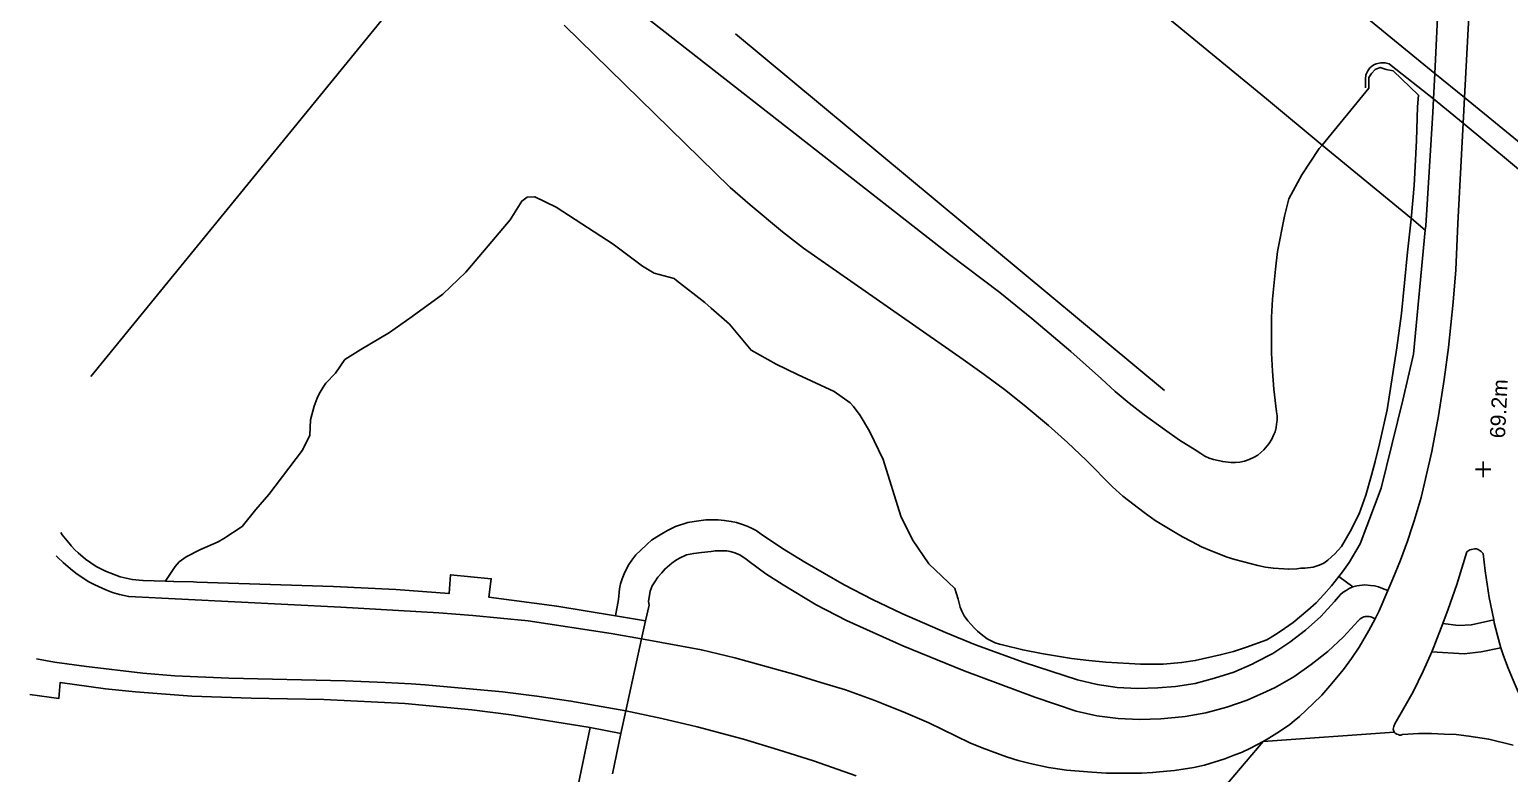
# Model space of a CAD drawing. Header units: millimetres. Extents: x 111502 to 977541, y 8702 to 1044108.
# Drawn here: x 973880.6 to 974026.4, y 477204.1 to 477277.4 of the extents above; entities that cross this region are included whole.
import ezdxf

# ---------------------------------------------------------------- set-up
doc = ezdxf.new("R2010")
doc.units = ezdxf.units.MM
doc.header["$LTSCALE"] = 0.25
doc.layers.add('X HVSS Site Background', color=8, linetype='Continuous')
doc.styles.add('OS Master Map$1$Standard', font='txt')

# ---------------------------------------------------------------- blocks, each defined once
blk = doc.blocks.new('OS Master Map$1$OSS15')
at = {"color": 8, "true_color": 0x707070, "const_width": 0.174, "flags": 128}
for points in [[(-0.775, 0), (0.775, 0)], [(0, -0.775), (0, 0.775)]]:
    blk.add_lwpolyline(points, dxfattribs=at)
blk = doc.blocks.new('OS MAP')
at = {"layer": 'X HVSS Site Background', "flags": 128}
for points in [[(487691.41, 241904.15), (487800.85, 241814.5)], [(487688.82, 241890.65), (487689.55, 241890.05), (487689.55, 241890.05), (487710.75, 241872.6), (487710.75, 241872.6), (487746.95, 241843), (487746.95, 241843), (487765.9, 241827.1), (487765.9, 241827.1), (487784.25, 241812), (487784.25, 241812), (487789.75, 241807.45), (487789.75, 241807.45), (487798.55, 241800.2), (487798.55, 241800.2), (487799.9, 241799.05)], [(487799.25, 241812.35), (487796.75, 241814.75), (487796.75, 241814.75), (487796.05, 241814.9), (487796.05, 241814.9), (487795.45, 241815.1), (487795.45, 241815.1), (487794.95, 241814.9), (487794.95, 241814.9), (487794.6, 241814.5), (487794.6, 241814.5), (487794.35, 241814.1), (487794.35, 241814.1), (487794.35, 241813.05), (487794.35, 241813.05), (487789.75, 241807.45), (487789.75, 241807.45), (487789.45, 241807.1), (487789.45, 241807.1), (487787.75, 241804.5), (487787.75, 241804.5), (487786.45, 241802.15), (487786.45, 241802.15), (487786.05, 241800.45), (487786.05, 241800.45), (487785.35, 241796.95), (487785.35, 241796.95), (487785.15, 241795.2), (487785.15, 241795.2), (487784.85, 241792.25), (487784.85, 241792.25), (487784.75, 241790.5), (487784.75, 241790.5), (487784.75, 241786.95), (487784.75, 241786.95), (487784.85, 241785.15), (487784.85, 241785.15), (487785, 241783.4), (487785, 241783.4), (487785.25, 241781.15), (487785.25, 241781.15), (487785.3, 241780.75), (487785.3, 241780.75), (487785.3, 241780.35), (487785.3, 241780.35), (487785.25, 241779.95), (487785.25, 241779.95), (487785.2, 241779.6), (487785.2, 241779.6), (487785.1, 241779.2), (487785.1, 241779.2), (487784.95, 241778.85), (487784.95, 241778.85), (487784.8, 241778.45), (487784.8, 241778.45), (487784.5, 241778), (487784.5, 241778), (487784, 241777.4), (487784, 241777.4), (487783.4, 241776.9), (487783.4, 241776.9), (487783.05, 241776.7), (487783.05, 241776.7), (487782.55, 241776.45), (487782.55, 241776.45), (487782.1, 241776.3), (487782.1, 241776.3), (487781.65, 241776.2), (487781.65, 241776.2), (487781.2, 241776.15), (487781.2, 241776.15), (487780.75, 241776.15), (487780.75, 241776.15), (487779.95, 241776.25), (487779.95, 241776.25), (487779.05, 241776.45), (487779.05, 241776.45), (487778.6, 241776.6), (487778.6, 241776.6), (487778.2, 241776.8), (487778.2, 241776.8), (487777.8, 241777.05), (487777.8, 241777.05), (487777.25, 241777.4), (487777.25, 241777.4), (487775.7, 241778.35), (487775.7, 241778.35), (487774.2, 241779.4), (487774.2, 241779.4), (487772.2, 241780.85), (487772.2, 241780.85), (487770.75, 241782), (487770.75, 241782), (487769.35, 241783.15), (487769.35, 241783.15), (487768, 241784.4), (487768, 241784.4), (487765, 241787.1), (487765, 241787.1), (487761.15, 241790.35), (487761.15, 241790.35), (487758, 241792.9), (487758, 241792.9), (487753.05, 241796.65), (487753.05, 241796.65), (487713.15, 241827.9)], [(487799.25, 241812.35), (487799.15, 241811.2), (487799.15, 241811.2), (487799.05, 241807.9), (487799.05, 241807.9), (487798.8, 241803.45), (487798.8, 241803.45), (487798.5, 241800.15), (487798.5, 241800.15), (487798.15, 241796.9), (487798.15, 241796.9), (487797.55, 241790.85), (487797.55, 241790.85), (487797.1, 241787.45), (487797.1, 241787.45), (487796.15, 241781.35), (487796.15, 241781.35), (487795.4, 241778), (487795.4, 241778), (487794.95, 241776.25), (487794.95, 241776.25), (487794.6, 241774.9), (487794.6, 241774.9), (487794.05, 241772.95), (487794.05, 241772.95), (487793.4, 241771.1), (487793.4, 241771.1), (487792.5, 241769.35), (487792.5, 241769.35), (487791.65, 241767.9), (487791.65, 241767.9), (487791, 241767.15), (487791, 241767.15), (487790.3, 241766.55), (487790.3, 241766.55), (487789.9, 241766.25), (487789.9, 241766.25), (487789.45, 241766.05), (487789.45, 241766.05), (487788.85, 241765.85), (487788.85, 241765.85), (487788.05, 241765.75), (487788.05, 241765.75), (487787.65, 241765.75), (487787.65, 241765.75), (487787.25, 241765.7), (487787.25, 241765.7), (487786.45, 241765.65), (487786.45, 241765.65), (487784.95, 241765.75), (487784.95, 241765.75), (487784.15, 241765.85), (487784.15, 241765.85), (487783.4, 241766), (487783.4, 241766), (487781.15, 241766.6), (487781.15, 241766.6), (487780.4, 241766.85), (487780.4, 241766.85), (487778.8, 241767.45), (487778.8, 241767.45), (487777.85, 241767.85), (487777.85, 241767.85), (487776.95, 241768.35), (487776.95, 241768.35), (487776, 241768.85), (487776, 241768.85), (487775.1, 241769.35), (487775.1, 241769.35), (487773.3, 241770.45), (487773.3, 241770.45), (487772.2, 241771.25), (487772.2, 241771.25), (487770.1, 241772.85), (487770.1, 241772.85), (487769.1, 241773.75), (487769.1, 241773.75), (487766.5, 241776.4), (487766.5, 241776.4), (487764.65, 241778.15), (487764.65, 241778.15), (487762.8, 241779.8), (487762.8, 241779.8), (487760.4, 241781.8), (487760.4, 241781.8), (487758.45, 241783.35), (487758.45, 241783.35), (487756.45, 241784.85), (487756.45, 241784.85), (487754.4, 241786.3), (487754.4, 241786.3), (487738.65, 241797.3), (487738.65, 241797.3), (487736.6, 241798.9), (487736.6, 241798.9), (487733.4, 241801.55), (487733.4, 241801.55), (487731.45, 241803.25), (487731.45, 241803.25), (487715.1, 241819.25)], [(487803.62, 241809.59), (487803.76, 241812.12), (487803.76, 241812.12), (487804.72, 241829.98), (487804.72, 241829.98), (487804.79, 241831.22), (487804.79, 241831.22), (487804.93, 241833.92), (487804.93, 241833.92), (487805, 241835.24), (487805, 241835.24), (487805.15, 241838.05), (487805.15, 241838.05), (487805.84, 241852.93), (487805.84, 241852.93), (487805.96, 241855.43)], [(487668.46, 241784.63), (487706.55, 241831.35), (487706.55, 241831.35), (487696.02, 241840), (487696.02, 241840), (487697.82, 241842.23), (487697.82, 241842.23), (487695.88, 241843.76)], [(487801.7, 241832.4), (487800.85, 241814.5)], [(487731.95, 241818.4), (487774.2, 241783.25)], [(487794, 241813.1), (487794, 241813.95), (487794, 241813.95), (487794.05, 241814.35), (487794.05, 241814.35), (487794.25, 241814.75), (487794.25, 241814.75), (487794.45, 241815.05), (487794.45, 241815.05), (487794.6, 241815.2), (487794.6, 241815.2), (487794.85, 241815.35), (487794.85, 241815.35), (487795.05, 241815.45), (487795.05, 241815.45), (487795.35, 241815.5), (487795.35, 241815.5), (487795.55, 241815.55), (487795.55, 241815.55), (487795.95, 241815.55), (487795.95, 241815.55), (487796.35, 241815.45), (487796.35, 241815.45), (487796.55, 241815.3), (487796.55, 241815.3), (487800.7, 241812)], [(487800.85, 241814.5), (487800.7, 241812)], [(487800.85, 241814.5), (487803.76, 241812.12), (487803.76, 241812.12), (487810.94, 241806.25), (487810.94, 241806.25), (487813.7, 241804)], [(487799.9, 241799.05), (487799.95, 241799.5), (487799.95, 241799.5), (487800.65, 241810.65), (487800.65, 241810.65), (487800.7, 241812)], [(487800.7, 241812), (487803.62, 241809.59)], [(487796.2, 241763.55), (487796.7, 241764.7), (487796.7, 241764.7), (487797.45, 241766.55), (487797.45, 241766.55), (487798.15, 241768.4), (487798.15, 241768.4), (487798.61, 241769.81), (487798.61, 241769.81), (487798.8, 241770.4), (487798.8, 241770.4), (487799.5, 241772.7), (487799.5, 241772.7), (487800.55, 241777.25), (487800.55, 241777.25), (487801.2, 241780.75), (487801.2, 241780.75), (487801.75, 241784.35), (487801.75, 241784.35), (487802.2, 241787.5), (487802.2, 241787.5), (487802.65, 241791.95), (487802.65, 241791.95), (487802.9, 241795.15), (487802.9, 241795.15), (487803.1, 241799.7), (487803.1, 241799.7), (487803.62, 241809.59)], [(487803.62, 241809.59), (487810.83, 241803.64)], [(487675.82, 241764.48), (487675.91, 241764.62), (487675.91, 241764.62), (487676.76, 241765.93), (487676.76, 241765.93), (487677.17, 241766.36), (487677.17, 241766.36), (487677.87, 241766.87), (487677.87, 241766.87), (487679.21, 241767.55), (487679.21, 241767.55), (487681, 241768.35), (487681, 241768.35), (487681.57, 241768.66), (487681.57, 241768.66), (487683.36, 241769.86), (487683.36, 241769.86), (487684.73, 241771.52), (487684.73, 241771.52), (487685.98, 241773), (487685.98, 241773), (487689.32, 241777.39), (487689.32, 241777.39), (487690.05, 241778.86), (487690.05, 241778.86), (487690.09, 241780.38), (487690.09, 241780.38), (487690.47, 241781.72), (487690.47, 241781.72), (487690.75, 241782.49), (487690.75, 241782.49), (487690.94, 241782.92), (487690.94, 241782.92), (487691.34, 241783.6), (487691.34, 241783.6), (487691.62, 241783.99), (487691.62, 241783.99), (487692.56, 241784.96), (487692.56, 241784.96), (487693.49, 241786.3), (487693.49, 241786.3), (487695.06, 241787.3), (487695.06, 241787.3), (487697.89, 241788.99), (487697.89, 241788.99), (487700.1, 241790.55), (487700.1, 241790.55), (487703.14, 241792.76), (487703.14, 241792.76), (487705.39, 241794.92), (487705.39, 241794.92), (487707.6, 241797.5), (487707.6, 241797.5), (487709.77, 241800.07), (487709.77, 241800.07), (487710.9, 241801.93), (487710.9, 241801.93), (487711.45, 241802.3), (487711.45, 241802.3), (487712.18, 241802.35), (487712.18, 241802.35), (487714.3, 241801.34), (487714.3, 241801.34), (487719.9, 241797.68), (487719.9, 241797.68), (487722.79, 241795.5), (487722.79, 241795.5), (487723.94, 241794.82), (487723.94, 241794.82), (487725.92, 241794.28), (487725.92, 241794.28), (487726.14, 241794.11), (487726.14, 241794.11), (487728.94, 241791.93), (487728.94, 241791.93), (487729.57, 241791.37), (487729.57, 241791.37), (487731.36, 241789.79), (487731.36, 241789.79), (487733.5, 241787.24), (487733.5, 241787.24), (487735.97, 241785.86), (487735.97, 241785.86), (487738.06, 241784.85), (487738.06, 241784.85), (487741.68, 241783.17), (487741.68, 241783.17), (487743.26, 241782.03), (487743.26, 241782.03), (487743.6, 241781.68), (487743.6, 241781.68), (487744.24, 241780.8), (487744.24, 241780.8), (487745.15, 241779.24), (487745.15, 241779.24), (487746.51, 241776.45), (487746.51, 241776.45), (487748.26, 241770.86), (487748.26, 241770.86), (487749.4, 241768.55), (487749.4, 241768.55), (487750.99, 241766.19), (487750.99, 241766.19), (487753.58, 241763.75), (487753.58, 241763.75), (487753.9, 241762.7), (487753.9, 241762.7), (487754.1, 241761.9), (487754.1, 241761.9), (487754.25, 241761.5), (487754.25, 241761.5), (487754.5, 241761.05), (487754.5, 241761.05), (487754.85, 241760.55), (487754.85, 241760.55), (487755.5, 241759.85), (487755.5, 241759.85), (487755.8, 241759.55), (487755.8, 241759.55), (487756.15, 241759.25), (487756.15, 241759.25), (487756.75, 241758.8), (487756.75, 241758.8), (487757.55, 241758.4), (487757.55, 241758.4), (487757.95, 241758.25), (487757.95, 241758.25), (487758.4, 241758.15), (487758.4, 241758.15), (487760.25, 241757.7), (487760.25, 241757.7), (487762.1, 241757.35), (487762.1, 241757.35), (487765.05, 241756.85), (487765.05, 241756.85), (487766.75, 241756.65), (487766.75, 241756.65), (487768.45, 241756.5), (487768.45, 241756.5), (487770.75, 241756.35), (487770.75, 241756.35), (487771.85, 241756.3), (487771.85, 241756.3), (487774.1, 241756.3), (487774.1, 241756.3), (487775.9, 241756.45), (487775.9, 241756.45), (487777.25, 241756.65), (487777.25, 241756.65), (487779.7, 241757.2), (487779.7, 241757.2), (487781, 241757.55), (487781, 241757.55), (487782.3, 241757.95), (487782.3, 241757.95), (487784.3, 241758.7), (487784.3, 241758.7), (487785.2, 241759.25), (487785.2, 241759.25), (487786.05, 241759.8), (487786.05, 241759.8), (487786.9, 241760.4), (487786.9, 241760.4), (487788.35, 241761.6), (487788.35, 241761.6), (487789.15, 241762.35), (487789.15, 241762.35), (487789.9, 241763.15), (487789.9, 241763.15), (487790.65, 241764), (487790.65, 241764), (487791.39, 241764.94)], [(487791.39, 241764.94), (487791.75, 241765.4), (487791.75, 241765.4), (487792.4, 241766.3), (487792.4, 241766.3), (487793.5, 241768.15), (487793.5, 241768.15), (487795.55, 241773.65), (487795.55, 241773.65), (487797.7, 241782.3), (487797.7, 241782.3), (487798.75, 241786.85), (487798.75, 241786.85), (487799.9, 241799.05)], [(487792.75, 241763.9), (487792.4, 241763.75), (487792.4, 241763.75), (487792.1, 241763.55), (487792.1, 241763.55), (487791.8, 241763.4), (487791.8, 241763.4), (487791.55, 241763.15), (487791.55, 241763.15), (487790.95, 241762.45), (487790.95, 241762.45), (487789.6, 241761), (487789.6, 241761), (487788.1, 241759.65), (487788.1, 241759.65), (487786.55, 241758.45), (487786.55, 241758.45), (487784.9, 241757.35), (487784.9, 241757.35), (487783.15, 241756.45), (487783.15, 241756.45), (487782.85, 241756.3), (487782.85, 241756.3), (487781.05, 241755.5), (487781.05, 241755.5), (487779.15, 241754.9), (487779.15, 241754.9), (487777.25, 241754.4), (487777.25, 241754.4), (487775.3, 241754.1), (487775.3, 241754.1), (487773.55, 241753.95), (487773.55, 241753.95), (487771.55, 241753.9), (487771.55, 241753.9), (487769.55, 241754), (487769.55, 241754), (487767.6, 241754.3), (487767.6, 241754.3), (487765.65, 241754.75), (487765.65, 241754.75), (487760.4, 241756.45), (487760.4, 241756.45), (487755.6, 241758.2), (487755.6, 241758.2), (487752.65, 241759.4), (487752.65, 241759.4), (487748.35, 241761.3), (487748.35, 241761.3), (487745.45, 241762.65), (487745.45, 241762.65), (487742.65, 241764.1), (487742.65, 241764.1), (487738.8, 241766.35), (487738.8, 241766.35), (487736.6, 241767.7), (487736.6, 241767.7), (487734.5, 241769.1), (487734.5, 241769.1), (487734, 241769.45), (487734, 241769.45), (487733.55, 241769.7), (487733.55, 241769.7), (487733.1, 241769.9), (487733.1, 241769.9), (487732.55, 241770.1), (487732.55, 241770.1), (487732.05, 241770.25), (487732.05, 241770.25), (487731.55, 241770.35), (487731.55, 241770.35), (487730.85, 241770.45), (487730.85, 241770.45), (487730.25, 241770.5), (487730.25, 241770.5), (487729.05, 241770.5), (487729.05, 241770.5), (487727.9, 241770.35), (487727.9, 241770.35), (487727.25, 241770.25), (487727.25, 241770.25), (487726.05, 241769.85), (487726.05, 241769.85), (487725.25, 241769.45), (487725.25, 241769.45), (487724.7, 241769.15), (487724.7, 241769.15), (487724.2, 241768.85), (487724.2, 241768.85), (487723.7, 241768.5), (487723.7, 241768.5), (487723.25, 241768.1), (487723.25, 241768.1), (487722.6, 241767.5), (487722.6, 241767.5), (487722.15, 241767.05), (487722.15, 241767.05), (487721.75, 241766.55), (487721.75, 241766.55), (487721.4, 241766), (487721.4, 241766), (487721, 241765.2), (487721, 241765.2), (487720.8, 241764.7), (487720.8, 241764.7), (487720.65, 241764.2), (487720.65, 241764.2), (487720.55, 241763.7), (487720.55, 241763.7), (487720.45, 241762.65), (487720.45, 241762.65), (487720.15, 241761.05)], [(487675.82, 241764.48), (487673.6, 241764.55), (487673.6, 241764.55), (487672.55, 241764.65), (487672.55, 241764.65), (487671.35, 241764.9), (487671.35, 241764.9), (487669.9, 241765.44), (487669.9, 241765.44), (487669, 241765.9), (487669, 241765.9), (487667.95, 241766.65), (487667.95, 241766.65), (487667.2, 241767.27), (487667.2, 241767.27), (487666.9, 241767.55), (487666.9, 241767.55), (487666.53, 241767.96), (487666.53, 241767.96), (487666.45, 241768.05), (487666.45, 241768.05), (487665.65, 241769.05), (487665.65, 241769.05), (487665.51, 241769.27)], [(487665.06, 241766.96), (487665.2, 241766.8), (487665.2, 241766.8), (487665.75, 241766.3), (487665.75, 241766.3), (487666.45, 241765.7), (487666.45, 241765.7), (487667, 241765.25), (487667, 241765.25), (487668.2, 241764.45), (487668.2, 241764.45), (487668.85, 241764.1), (487668.85, 241764.1), (487669.95, 241763.6), (487669.95, 241763.6), (487670.6, 241763.35), (487670.6, 241763.35), (487671.3, 241763.15), (487671.3, 241763.15), (487672.2, 241762.95), (487672.2, 241762.95), (487693.1, 241761.9), (487693.1, 241761.9), (487702.75, 241761.35), (487702.75, 241761.35), (487706.1, 241761.1), (487706.1, 241761.1), (487711.55, 241760.55), (487711.55, 241760.55), (487719.7, 241759.3), (487719.7, 241759.3), (487722.7, 241758.8)], [(487794.95, 241760.75), (487794.7, 241760.9), (487794.7, 241760.9), (487794.55, 241760.95), (487794.55, 241760.95), (487794.35, 241761), (487794.35, 241761), (487794, 241761), (487794, 241761), (487793.85, 241760.95), (487793.85, 241760.95), (487793.65, 241760.85), (487793.65, 241760.85), (487793.5, 241760.75), (487793.5, 241760.75), (487793.3, 241760.55), (487793.3, 241760.55), (487791.85, 241759), (487791.85, 241759), (487790.3, 241757.55), (487790.3, 241757.55), (487788.65, 241756.25), (487788.65, 241756.25), (487786.95, 241755.05), (487786.95, 241755.05), (487785.1, 241754), (487785.1, 241754), (487784.25, 241753.6), (487784.25, 241753.6), (487782.35, 241752.75), (487782.35, 241752.75), (487780.35, 241752.05), (487780.35, 241752.05), (487778.3, 241751.5), (487778.3, 241751.5), (487776.25, 241751.15), (487776.25, 241751.15), (487775.95, 241751.1), (487775.95, 241751.1), (487773.85, 241750.9), (487773.85, 241750.9), (487771.75, 241750.85), (487771.75, 241750.85), (487769.65, 241750.95), (487769.65, 241750.95), (487767.55, 241751.2), (487767.55, 241751.2), (487765.5, 241751.65), (487765.5, 241751.65), (487761.45, 241753.05), (487761.45, 241753.05), (487754.5, 241755.65), (487754.5, 241755.65), (487748.45, 241758.1), (487748.45, 241758.1), (487742.9, 241760.6), (487742.9, 241760.6), (487739.9, 241762.15), (487739.9, 241762.15), (487736.65, 241764.1), (487736.65, 241764.1), (487734.95, 241765.2), (487734.95, 241765.2), (487733.3, 241766.4), (487733.3, 241766.4), (487733, 241766.65), (487733, 241766.65), (487732.4, 241767.05), (487732.4, 241767.05), (487731.8, 241767.3), (487731.8, 241767.3), (487731.45, 241767.4), (487731.45, 241767.4), (487731.1, 241767.45), (487731.1, 241767.45), (487729.95, 241767.45), (487729.95, 241767.45), (487729.55, 241767.4), (487729.55, 241767.4), (487728.6, 241767.3), (487728.6, 241767.3), (487727.85, 241767.2), (487727.85, 241767.2), (487727.15, 241767.05), (487727.15, 241767.05), (487726.45, 241766.75), (487726.45, 241766.75), (487726.05, 241766.5), (487726.05, 241766.5), (487725.7, 241766.25), (487725.7, 241766.25), (487725, 241765.65), (487725, 241765.65), (487724.7, 241765.3), (487724.7, 241765.3), (487724.3, 241764.85), (487724.3, 241764.85), (487724, 241764.4), (487724, 241764.4), (487723.75, 241764), (487723.75, 241764), (487723.55, 241763.5), (487723.55, 241763.5), (487723.4, 241762.45), (487723.4, 241762.45), (487723.45, 241762.1), (487723.45, 241762.1), (487723.1, 241760.57)], [(487801.62, 241760.3), (487802.15, 241761.7), (487802.15, 241761.7), (487803, 241764.15), (487803, 241764.15), (487804, 241767.35), (487804, 241767.35), (487804.3, 241767.55), (487804.3, 241767.55), (487804.45, 241767.6), (487804.45, 241767.6), (487804.75, 241767.65), (487804.75, 241767.65), (487804.95, 241767.65), (487804.95, 241767.65), (487805.1, 241767.6), (487805.1, 241767.6), (487805.4, 241767.4), (487805.4, 241767.4), (487805.6, 241767.2), (487805.6, 241767.2), (487805.8, 241765.5), (487805.8, 241765.5), (487806.2, 241762.85), (487806.2, 241762.85), (487806.64, 241760.65)], [(487720.15, 241761.05), (487714.35, 241762), (487714.35, 241762), (487707.65, 241762.9), (487707.65, 241762.9), (487707.9, 241764.7), (487707.9, 241764.7), (487703.9, 241765.1), (487703.9, 241765.1), (487703.75, 241763.25), (487703.75, 241763.25), (487698.5, 241763.65), (487698.5, 241763.65), (487692.35, 241763.95), (487692.35, 241763.95), (487678.9, 241764.38), (487678.9, 241764.38), (487678.59, 241764.39), (487678.59, 241764.39), (487676.61, 241764.45), (487676.61, 241764.45), (487675.82, 241764.48)], [(487791.39, 241764.94), (487792.75, 241763.9)], [(487792.75, 241763.9), (487793.15, 241764), (487793.15, 241764), (487793.95, 241764.1), (487793.95, 241764.1), (487794.5, 241764.05), (487794.5, 241764.05), (487794.9, 241764), (487794.9, 241764), (487795.3, 241763.9), (487795.3, 241763.9), (487795.7, 241763.75), (487795.7, 241763.75), (487796.2, 241763.55)], [(487794.95, 241760.75), (487795.35, 241761.55), (487795.35, 241761.55), (487796.2, 241763.55)], [(487720.15, 241761.05), (487723.1, 241760.57)], [(487723.1, 241760.57), (487722.7, 241758.8)], [(487783.92, 241748.68), (487784.5, 241749), (487784.5, 241749), (487785.55, 241749.65), (487785.55, 241749.65), (487786.55, 241750.35), (487786.55, 241750.35), (487787, 241750.7), (487787, 241750.7), (487787.5, 241751.15), (487787.5, 241751.15), (487788.85, 241752.4), (487788.85, 241752.4), (487789.7, 241753.25), (487789.7, 241753.25), (487790.5, 241754.15), (487790.5, 241754.15), (487791.85, 241755.75), (487791.85, 241755.75), (487792.65, 241756.85), (487792.65, 241756.85), (487793.4, 241757.95), (487793.4, 241757.95), (487794.35, 241759.6), (487794.35, 241759.6), (487794.95, 241760.75)], [(487800.54, 241757.51), (487800.75, 241758), (487800.75, 241758), (487801.62, 241760.3)], [(487801.62, 241760.3), (487803.17, 241760.09), (487803.17, 241760.09), (487804.44, 241760.17), (487804.44, 241760.17), (487806.64, 241760.65)], [(487806.64, 241760.65), (487806.7, 241760.35), (487806.7, 241760.35), (487807, 241759.1), (487807, 241759.1), (487807.36, 241757.89)], [(487721.15, 241751.7), (487722.7, 241758.8)], [(487722.7, 241758.8), (487728.6, 241757.7), (487728.6, 241757.7), (487731.9, 241756.9), (487731.9, 241756.9), (487737.95, 241755.25), (487737.95, 241755.25), (487740.35, 241754.5), (487740.35, 241754.5), (487742.8, 241753.75), (487742.8, 241753.75), (487745.68, 241752.7), (487745.68, 241752.7), (487746.35, 241752.45), (487746.35, 241752.45), (487748.7, 241751.5), (487748.7, 241751.5), (487751, 241750.5), (487751, 241750.5), (487755.05, 241748.55), (487755.05, 241748.55), (487756.25, 241748.05), (487756.25, 241748.05), (487758.65, 241747.15), (487758.65, 241747.15), (487759.8, 241746.8), (487759.8, 241746.8), (487761, 241746.5), (487761, 241746.5), (487762.8, 241746.1), (487762.8, 241746.1), (487763.25, 241746.04), (487763.25, 241746.04), (487764.55, 241745.85), (487764.55, 241745.85), (487767.05, 241745.65), (487767.05, 241745.65), (487768.5, 241745.55), (487768.5, 241745.55), (487771.95, 241745.55), (487771.95, 241745.55), (487773.05, 241745.6), (487773.05, 241745.6), (487774.1, 241745.7), (487774.1, 241745.7), (487775.2, 241745.8), (487775.2, 241745.8), (487777.1, 241746.1), (487777.1, 241746.1), (487778.15, 241746.35), (487778.15, 241746.35), (487780.15, 241746.95), (487780.15, 241746.95), (487781.15, 241747.35), (487781.15, 241747.35), (487781.8, 241747.6), (487781.8, 241747.6), (487782.7, 241748), (487782.7, 241748), (487783.92, 241748.68)], [(487663.11, 241756.82), (487664.9, 241756.5), (487664.9, 241756.5), (487668.05, 241756.05), (487668.05, 241756.05), (487673.6, 241755.4), (487673.6, 241755.4), (487676.75, 241755.15), (487676.75, 241755.15), (487682.05, 241754.9), (487682.05, 241754.9), (487693.5, 241754.65), (487693.5, 241754.65), (487697.45, 241754.5), (487697.45, 241754.5), (487700, 241754.35), (487700, 241754.35), (487701.4, 241754.25), (487701.4, 241754.25), (487709, 241753.55), (487709, 241753.55), (487712.4, 241753.15), (487712.4, 241753.15), (487715.75, 241752.65), (487715.75, 241752.65), (487721.15, 241751.7)], [(487796.85, 241749.6), (487796.75, 241749.9), (487796.75, 241749.9), (487796.8, 241750.15), (487796.8, 241750.15), (487796.9, 241750.4), (487796.9, 241750.4), (487797.8, 241751.95), (487797.8, 241751.95), (487798.7, 241753.55), (487798.7, 241753.55), (487799.7, 241755.6), (487799.7, 241755.6), (487800.54, 241757.51)], [(487800.54, 241757.51), (487803.74, 241757.32), (487803.74, 241757.32), (487805.41, 241757.51), (487805.41, 241757.51), (487807.36, 241757.89)], [(487807.36, 241757.89), (487807.6, 241757.1), (487807.6, 241757.1), (487808.05, 241755.9), (487808.05, 241755.9), (487808.55, 241754.7), (487808.55, 241754.7), (487809.05, 241753.55), (487809.05, 241753.55), (487809.8, 241752.1), (487809.8, 241752.1), (487811.1, 241749.9), (487811.1, 241749.9), (487812, 241748.6), (487812, 241748.6), (487812.05, 241748.45)], [(487662.44, 241753.29), (487665.3, 241752.9), (487665.3, 241752.9), (487665.45, 241754.5), (487665.45, 241754.5), (487669.9, 241753.85), (487669.9, 241753.85), (487672.85, 241753.55), (487672.85, 241753.55), (487678.4, 241753.15), (487678.4, 241753.15), (487684.25, 241752.95), (487684.25, 241752.95), (487691.4, 241752.8), (487691.4, 241752.8), (487699.4, 241752.4), (487699.4, 241752.4), (487706, 241751.8), (487706, 241751.8), (487709.85, 241751.3), (487709.85, 241751.3), (487717.65, 241750.05)], [(487720.68, 241749.47), (487721.15, 241751.7)], [(487721.15, 241751.7), (487724.7, 241750.95), (487724.7, 241750.95), (487728.2, 241750.1), (487728.2, 241750.1), (487732.75, 241748.9), (487732.75, 241748.9), (487736.2, 241747.85), (487736.2, 241747.85), (487739.65, 241746.75), (487739.65, 241746.75), (487743.85, 241745.3)], [(487717.65, 241750.05), (487712.4, 241724.75)], [(487717.65, 241750.05), (487720.68, 241749.47)], [(487719.85, 241745.5), (487720.68, 241749.47)], [(487783.92, 241748.68), (487796.85, 241749.6)], [(487808.55, 241748.3), (487806.15, 241748.9), (487806.15, 241748.9), (487804.2, 241749.2), (487804.2, 241749.2), (487802.95, 241749.35), (487802.95, 241749.35), (487801.75, 241749.4), (487801.75, 241749.4), (487800.5, 241749.45), (487800.5, 241749.45), (487799.25, 241749.45), (487799.25, 241749.45), (487797.65, 241749.35), (487797.65, 241749.35), (487797.5, 241749.3), (487797.5, 241749.3), (487797.35, 241749.3), (487797.35, 241749.3), (487797.31, 241749.32), (487797.31, 241749.32), (487797.25, 241749.35), (487797.25, 241749.35), (487797.1, 241749.4), (487797.1, 241749.4), (487796.95, 241749.5), (487796.95, 241749.5), (487796.85, 241749.6)], [(487775, 241738.15), (487783.92, 241748.68)]]:
    blk.add_lwpolyline(points, dxfattribs=at)
at = {"layer": 'X HVSS Site Background'}
blk.add_blockref('OS Master Map$1$OSS15', (487805.61, 241775.49), dxfattribs=at)
at = {"layer": 'X HVSS Site Background', "insert": (487807.77, 241778.52), "char_height": 1.5, "attachment_point": 7, "rotation": 87.2, "style": 'OS Master Map$1$Standard'}
blk.add_mtext('{\\farial|b0|i0|c0|p34;69.2m}', dxfattribs=at)

msp = doc.modelspace()

# ---------------------------------------------------------------- block references
at = {"lineweight": 0}
msp.add_blockref('OS MAP', (486218.2, 235458.61), dxfattribs=at)

doc.saveas('drawing.dxf')
